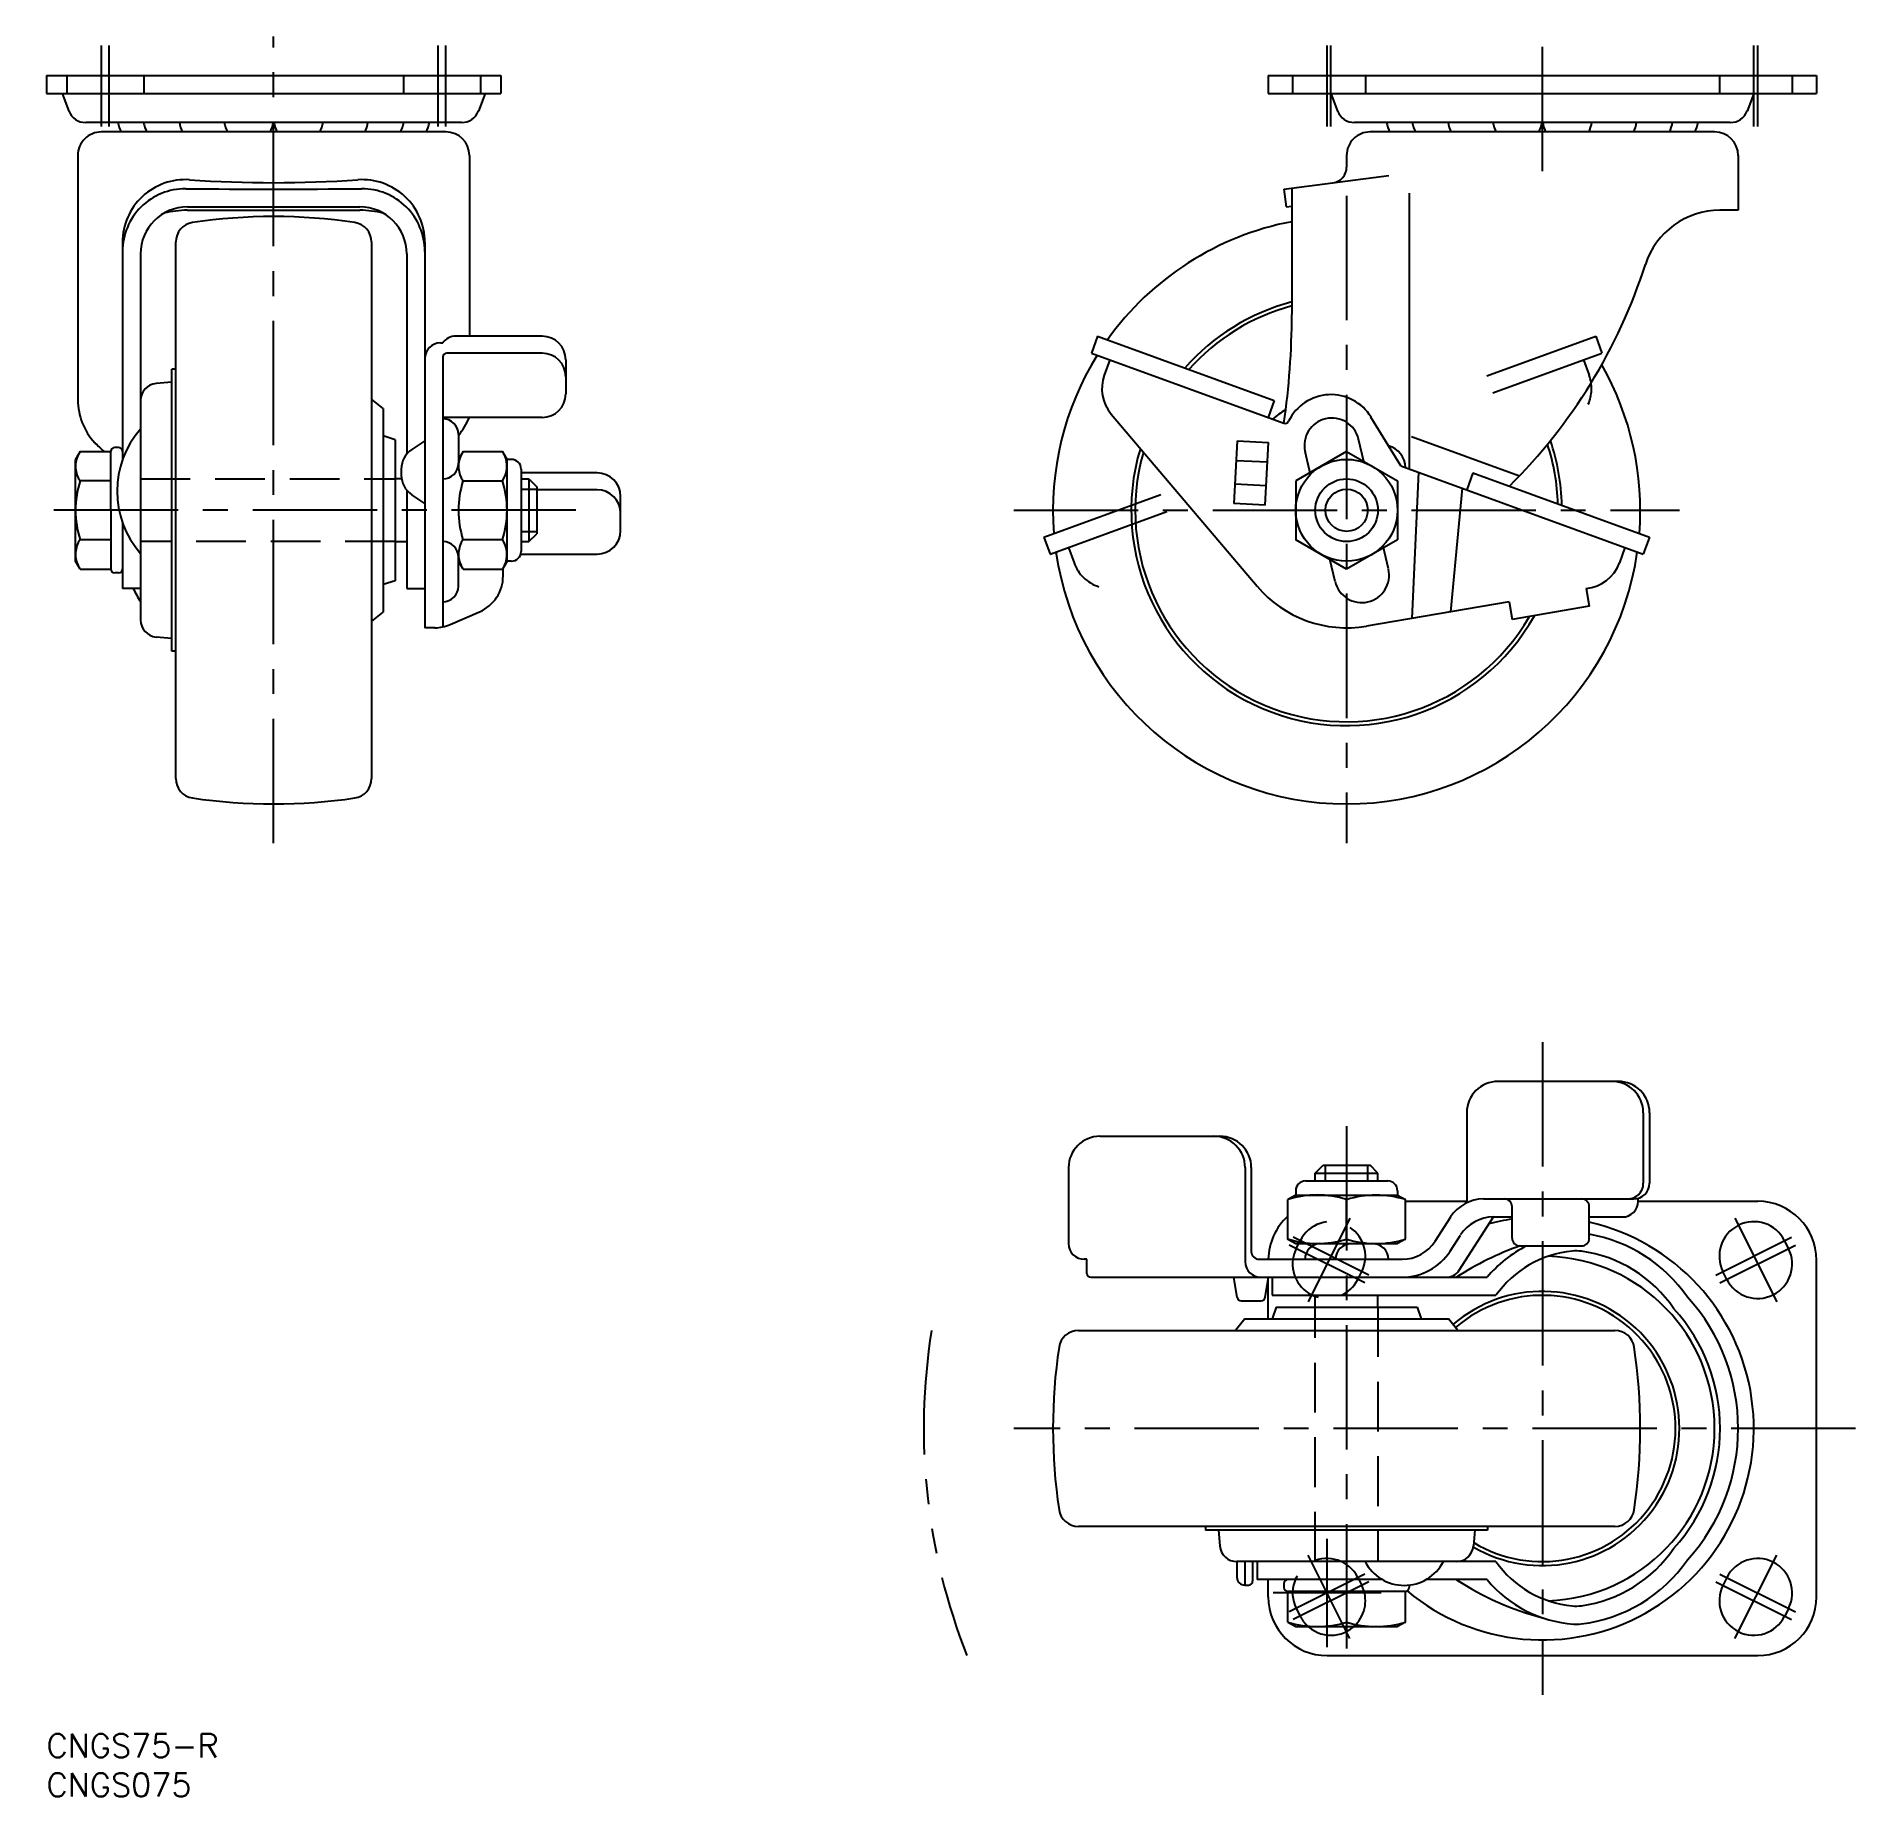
# Model space of a CAD drawing. Extents: x -1 to 231, y -8 to 217.
import ezdxf

# ---------------------------------------------------------------- set-up
doc = ezdxf.new("R2010")
doc.units = 0
doc.header["$LTSCALE"] = 0.5
for name, pattern in [('CENTER', [50.8, 31.75, -6.35, 6.35, -6.35]), ('DASHED', [19.05, 12.7, -6.35]), ('PHANTOM', [63.5, 31.75, -6.35, 6.35, -6.35, 6.35, -6.35])]:
    doc.linetypes.add(name, pattern=pattern)
for name, color, linetype in [('MSM_CENTER', 1, 'CENTER'), ('MSM_CONTINUOUS', 7, 'CONTINUOUS'), ('MSM_DASHED', 4, 'DASHED'), ('MSM_IMAGINARY', 6, 'PHANTOM'), ('MSM_NARROW', 5, 'CONTINUOUS'), ('MSM_PART_NUMBER', 7, 'CONTINUOUS')]:
    doc.layers.add(name, color=color, linetype=linetype)
doc.styles.get("Standard").update_dxf_attribs({"font": 'txt.shx', "height": 3, "bigfont": 'bigfont.shx'})

# ---------------------------------------------------------------- blocks, each defined once
blk = doc.blocks.new('*U10')
at = {"layer": 'MSM_PART_NUMBER'}
blk.add_text('CNGS75-R', height=3, dxfattribs=at).set_placement((0, -3))
blk = doc.blocks.new('*U11')
at = {"layer": 'MSM_PART_NUMBER'}
blk.add_text('CNGS075', height=3, dxfattribs=at).set_placement((0, -8))

msp = doc.modelspace()

# ---------------------------------------------------------------- linework, layer by layer
at = {"layer": 'MSM_CENTER'}
for p, q in [((29, 113.73), (29, 216.73)), ((191.02, 199.53), (191.02, 216.73)), ((7, 205.21), (7, 215.58)), ((8, 205.21), (8, 215.58)), ((50, 205.21), (50, 215.58)), ((51, 205.21), (51, 215.58)), ((163.52, 205.21), (163.52, 215.58)), ((164.02, 205.21), (164.02, 215.58)), ((218.02, 205.21), (218.02, 215.58)), ((218.52, 205.21), (218.52, 215.58)), ((166.02, 196.38), (166.02, 113.73)), ((67.6, 156.23), (-1.3, 156.23)), ((123.52, 156.23), (208.52, 156.23)), ((191.02, 88.3), (191.02, 5)), ((166.02, 77.6), (166.02, 8.7)), ((166.44, 65.83), (161.11, 55.17)), ((215.61, 65.83), (220.94, 55.17)), ((168.85, 58.59), (159.19, 63.41)), ((213.19, 58.59), (222.85, 63.41)), ((168.35, 57.59), (158.69, 62.41)), ((213.69, 57.59), (223.35, 62.41)), ((231.02, 39), (123.52, 39)), ((163.52, 11.1), (163.52, 24.9)), ((166.44, 12.17), (161.11, 22.83)), ((215.61, 12.17), (220.94, 22.83)), ((168.35, 20.41), (158.69, 15.59)), ((168.85, 19.41), (159.19, 14.59)), ((213.19, 19.41), (222.85, 14.59)), ((213.69, 20.41), (223.35, 15.59)), ((170.42, 18), (156.62, 18))]:
    msp.add_line(p, q, dxfattribs=at)
at = {"layer": 'MSM_CONTINUOUS'}
for p, q in [((0, 211.73), (58, 211.73)), ((0, 211.73), (0, 209.43)), ((58, 211.73), (58, 209.43)), ((156.02, 211.73), (226.02, 211.73)), ((156.02, 211.73), (156.02, 209.43)), ((226.02, 211.73), (226.02, 209.43)), ((0, 209.43), (58, 209.43)), ((2, 209.43), (2.85, 207.2)), ((56, 209.43), (55.15, 207.2)), ((156.02, 209.43), (226.02, 209.43)), ((164.02, 209.43), (164.87, 207.2)), ((218.02, 209.43), (217.17, 207.2)), ((53, 205.73), (5, 205.73)), ((51, 204.53), (7, 204.53)), ((215.02, 205.73), (167.02, 205.73)), ((213.02, 204.53), (169.02, 204.53)), ((4, 201.53), (4, 170.32)), ((54, 201.54), (54, 178.44)), ((166.02, 201.54), (166.02, 200.03)), ((216.02, 201.53), (216.02, 194.53)), ((158.02, 197.23), (171.39, 198.98)), ((158.02, 197.23), (158.32, 194.95)), ((159.02, 197.36), (159.02, 181.23)), ((173.99, 196.7), (173.99, 161.52)), ((17.95, 194.53), (40, 194.53)), ((18, 194.95), (40, 194.95)), ((158.32, 194.95), (159.02, 195.04)), ((216.02, 194.53), (213.69, 194.53)), ((9.7, 190.44), (9.7, 162.7)), ((12, 188.95), (12, 142.23)), ((16.5, 121.97), (16.5, 190.48)), ((41.5, 190.48), (41.5, 121.97)), ((46, 188.95), (46, 163.41)), ((48.3, 190.44), (48.3, 141.23)), ((50.3, 177.59), (50.6, 177.59)), ((63.3, 178.44), (52.24, 178.44)), ((134.22, 178.44), (133.44, 176.28)), ((134.22, 178.44), (156.77, 170.23)), ((50.6, 175.78), (50.6, 141.33)), ((63.3, 176.28), (51.1, 176.28)), ((66.3, 175.45), (66.3, 171.08)), ((133.44, 176.28), (157.99, 167.34)), ((135.79, 175.43), (135.07, 173.46)), ((16, 172.6), (14, 172.42)), ((16, 138.23), (16, 174.23)), ((16.5, 174.23), (16, 174.23)), ((43, 169.23), (41.5, 170.43)), ((156.77, 170.23), (155.99, 168.07)), ((43, 169.23), (43, 143.23)), ((63.3, 168.08), (50.6, 168.08)), ((135.95, 168.51), (154.6, 146.52)), ((172.94, 161.9), (169.13, 168.12)), ((44.5, 165.23), (43, 165.73)), ((44.5, 165.23), (44.5, 147.23)), ((48.3, 165.09), (46.64, 163.99)), ((48.3, 165.09), (48.3, 157.1)), ((52.6, 165.96), (52.6, 162.22)), ((52.6, 165.91), (52.6, 165.8)), ((152.05, 165.09), (151.63, 157.1)), ((152.05, 165.09), (156.04, 164.88)), ((168.2, 162.44), (167.54, 165.29)), ((174.31, 165.66), (188.11, 160.64)), ((4.28, 163.74), (3.7, 162.73)), ((3.7, 149.73), (3.7, 162.73)), ((4.28, 163.73), (8.2, 163.73)), ((8.2, 156.23), (8.2, 163.73)), ((9.2, 164.23), (8.7, 164.23)), ((53.18, 163.73), (52.6, 162.73)), ((53.18, 163.73), (52.6, 162.73)), ((53.18, 163.73), (58.22, 163.73)), ((58.8, 162.73), (58.22, 163.73)), ((58.8, 149.73), (58.8, 162.73)), ((59.35, 162.73), (58.8, 162.73)), ((155.62, 156.89), (156.04, 164.88)), ((166.02, 163.73), (159.52, 159.98)), ((161.39, 160.79), (160.72, 163.71)), ((166.02, 163.73), (172.52, 159.98)), ((45.3, 161.49), (45.3, 160.71)), ((60.6, 161.48), (60.6, 150.98)), ((70.3, 161), (60.6, 161)), ((151.92, 162.59), (155.91, 162.39)), ((172.94, 161.9), (203.91, 150.63)), ((175.18, 161.09), (174.36, 142.42)), ((182.15, 161), (181.36, 158.84)), ((182.15, 161), (204.7, 152.79)), ((8.2, 159.98), (4.28, 159.98)), ((45.34, 160.23), (44.5, 160.23)), ((46, 158.78), (46, 146.23)), ((48.3, 157.1), (46.64, 158.21)), ((50.61, 160.23), (50.6, 160.23)), ((53.18, 159.99), (58.22, 159.99)), ((60.6, 160.23), (61.6, 160.23)), ((61.6, 160.23), (62.6, 159.23)), ((61.6, 160.23), (61.6, 152.23)), ((62.6, 159.23), (62.6, 153.23)), ((70.3, 158.84), (62.6, 158.84)), ((73.3, 153.63), (73.3, 158.01)), ((151.76, 159.6), (155.75, 159.39)), ((159.52, 159.98), (159.52, 152.47)), ((172.52, 159.98), (172.52, 152.47)), ((180.78, 159.05), (179.29, 143.27)), ((8.2, 156.23), (8.2, 148.72)), ((155.62, 156.89), (151.63, 157.1)), ((9.7, 154.62), (9.7, 146.23)), ((8.2, 152.47), (4.28, 152.47)), ((44.5, 152.23), (46, 152.23)), ((50.6, 152.23), (50.61, 152.23)), ((53.18, 152.48), (58.23, 152.48)), ((60.6, 152.23), (61.6, 152.23)), ((61.6, 152.23), (62.6, 153.23)), ((166.02, 148.72), (159.52, 152.47)), ((172.52, 152.47), (166.02, 148.72)), ((171.36, 148.73), (170.69, 151.65)), ((201.56, 151.48), (200.85, 149.51)), ((204.7, 152.79), (203.91, 150.63)), ((4.28, 148.72), (3.7, 149.73)), ((4.28, 148.72), (8.2, 148.72)), ((52.6, 146.48), (52.6, 150.24)), ((53.18, 148.72), (52.6, 149.73)), ((52.6, 149.61), (52.6, 149.73)), ((53.18, 148.72), (58.22, 148.72)), ((58.8, 149.73), (58.22, 148.72)), ((58.3, 147.84), (58.3, 148.86)), ((59.35, 149.73), (58.8, 149.73)), ((60.55, 150.63), (70.3, 150.63)), ((164.54, 147.15), (163.88, 150)), ((9.2, 148.23), (8.7, 148.23)), ((44.5, 147.23), (43, 146.73)), ((12, 146.23), (9.7, 146.23)), ((46, 146.23), (48.3, 146.23)), ((186.76, 144.55), (168.57, 141.43)), ((186.76, 144.55), (187.15, 142.28)), ((196.62, 146.25), (197.01, 143.97)), ((41.5, 142.03), (43, 143.23)), ((51.55, 141.64), (55.28, 143.24)), ((197.01, 143.97), (187.15, 142.28)), ((16, 139.85), (14, 140.04)), ((49.57, 141.23), (48.3, 141.23)), ((16.5, 138.23), (16, 138.23)), ((200.7, 83.3), (185.36, 83.3)), ((181.36, 79.3), (181.36, 68)), ((203.91, 79.3), (203.91, 70.3)), ((204.7, 79.3), (204.7, 70.3)), ((134.51, 76.3), (149.85, 76.3)), ((130.51, 72.3), (130.51, 62.6)), ((153.06, 72.3), (153.06, 60.3)), ((153.85, 72.3), (153.85, 61.6)), ((162.02, 71.6), (163.02, 72.6)), ((163.02, 72.6), (169.02, 72.6)), ((170.02, 71.6), (169.02, 72.6)), ((160.77, 70.6), (171.27, 70.6)), ((162.02, 71.6), (170.02, 71.6)), ((162.02, 70.6), (162.02, 71.6)), ((170.02, 70.6), (170.02, 71.6)), ((159.52, 68.8), (158.51, 68.22)), ((158.51, 63.18), (158.51, 68.22)), ((159.52, 69.35), (159.52, 68.8)), ((159.52, 68.8), (172.52, 68.8)), ((166.01, 63.18), (166.01, 68.22)), ((172.52, 69.35), (172.52, 68.8)), ((172.52, 68.8), (173.53, 68.22)), ((173.53, 63.18), (173.53, 68.22)), ((173.53, 68), (181.36, 68)), ((183.51, 68.3), (202.7, 68.3)), ((203.24, 68), (218.52, 68)), ((177.31, 62.9), (179.31, 66)), ((180.4, 59.22), (184.76, 66)), ((184.77, 66), (187.15, 66)), ((187.15, 63.3), (187.15, 67.3)), ((197.01, 63.3), (197.01, 67.3)), ((197.01, 66), (201.24, 66)), ((158.51, 63.18), (159.52, 62.6)), ((158.51, 63.18), (159.52, 62.6)), ((159.58, 61.97), (160.08, 62.97)), ((173.53, 63.18), (172.52, 62.6)), ((179.25, 61.65), (180.56, 63.7)), ((222.46, 61.97), (221.96, 62.97)), ((132.86, 60.6), (132.51, 60.6)), ((132.86, 58.8), (132.86, 60.6)), ((154.85, 60.6), (173.1, 60.6)), ((159.52, 62.6), (172.52, 62.6)), ((162.02, 60.61), (162.02, 60.6)), ((188.15, 62.3), (196.01, 62.3)), ((226.02, 17.5), (226.02, 60.5)), ((133.36, 58.3), (183.96, 58.3)), ((152.06, 55.72), (151.63, 58.3)), ((155.61, 55.72), (156.04, 58.3)), ((156.02, 53), (156.02, 58.3)), ((156.52, 58.3), (156.52, 56)), ((214.58, 58.03), (214.08, 59.03)), ((156.52, 56), (185.09, 56)), ((162.02, 54.5), (162.02, 56)), ((170.02, 54.5), (170.02, 56)), ((152.55, 55.3), (155.12, 55.3)), ((157.02, 54.5), (156.52, 53)), ((157.02, 54.5), (175.02, 54.5)), ((175.02, 54.5), (175.52, 53)), ((131.77, 51.5), (200.28, 51.5)), ((153.02, 53), (151.82, 51.5)), ((153.02, 53), (179.02, 53)), ((180.22, 51.5), (179.02, 53)), ((200.28, 26.5), (131.77, 26.5)), ((148.02, 26.5), (148.02, 26)), ((184.02, 26), (148.02, 26)), ((149.65, 26), (149.83, 24)), ((182.4, 26), (182.21, 24)), ((184.02, 26.5), (184.02, 26)), ((185.09, 22), (152.02, 22)), ((152.02, 22), (152.02, 20)), ((153.02, 22), (153.02, 19)), ((154.02, 22), (154.02, 19.5)), ((154.6, 22), (154.6, 19.7)), ((153.02, 19), (153.52, 19)), ((170.61, 19.7), (154.6, 19.7)), ((156.02, 17.5), (156.02, 19.7)), ((158.02, 19.2), (158.02, 18.7)), ((174.02, 19.01), (174.02, 18.7)), ((183.96, 19.7), (176.15, 19.7)), ((214.58, 19.97), (214.08, 18.97)), ((173.52, 18.2), (158.52, 18.2)), ((158.52, 14.28), (158.52, 18.2)), ((166.02, 18.2), (166.02, 14.28)), ((173.53, 14.28), (173.53, 18.2)), ((158.51, 14.28), (159.52, 13.7)), ((173.53, 14.28), (172.52, 13.7)), ((222.46, 16.03), (221.96, 15.03)), ((159.52, 13.7), (172.52, 13.7)), ((163.52, 10), (218.52, 10))]:
    msp.add_line(p, q, dxfattribs=at)
for radius in [6.5, 4]:
    msp.add_circle((166.02, 156.23), radius, dxfattribs=at)
for centre, radius, start, end in [((5, 208.03), 2.3, 200.985, 270), ((53, 208.03), 2.3, 270, 339.015), ((167.02, 208.03), 2.3, 200.985, 270), ((215.02, 208.03), 2.3, 270, 339.015), ((7, 201.53), 3, 90, 180.183), ((12.25, 206.18), 3.17, 188.168, 211.334), ((15.52, 206.18), 3.17, 188.166, 211.332), ((20.1, 206.18), 3.17, 188.168, 211.334), ((25.83, 206.18), 3.17, 188.166, 211.332), ((25.83, 206.18), 3.17, 328.666, 351.832), ((32.18, 206.18), 3.17, 188.166, 211.332), ((32.18, 206.18), 3.17, 328.668, 351.834), ((37.9, 206.18), 3.17, 328.668, 351.834), ((42.48, 206.18), 3.17, 328.668, 351.834), ((45.75, 206.18), 3.17, 328.668, 351.834), ((51, 201.53), 3, 0, 90), ((169.02, 201.53), 3, 90, 180.183), ((174.27, 206.18), 3.17, 188.168, 211.334), ((177.54, 206.18), 3.17, 188.166, 211.332), ((182.12, 206.18), 3.17, 188.168, 211.334), ((187.85, 206.18), 3.17, 188.166, 211.332), ((187.85, 206.18), 3.17, 328.666, 351.832), ((194.2, 206.18), 3.17, 188.166, 211.332), ((194.2, 206.18), 3.17, 328.668, 351.834), ((199.92, 206.18), 3.17, 328.668, 351.834), ((204.5, 206.18), 3.17, 328.668, 351.834), ((207.77, 206.18), 3.17, 328.668, 351.834), ((213.02, 201.53), 3, 0, 90), ((164.02, 200.03), 2, 277.484, 0), ((17.7, 190.44), 8, 86.0304, 180), ((29, 353.21), 155.16, 266.0273, 273.971), ((40.3, 190.44), 8, 0, 93.9696), ((17.7, 189.27), 8, 89.5376, 180), ((29, 1826.6), 1629.37, 269.6049, 270.3951), ((40.3, 189.27), 8, 0, 90.4624), ((18, 188.95), 6, 90, 180), ((18, 182.65), 11.88, 90, 104.654), ((19, 190.48), 2.5, 98.5196, 180), ((29, 123.73), 70, 81.4804, 98.5196), ((39, 190.48), 2.5, 0, 81.4804), ((40, 188.95), 6, 0, 90), ((40, 182.65), 11.88, 75.3463, 90), ((166.02, 156.23), 37.5, 100.7583, 144.5346), ((213.69, 184.53), 10, 90, 162.159), ((137.54, 209.04), 70, 314.727, 342.159), ((166.02, 156.23), 27.5, 104.7467, 138.6775), ((166.02, 156.23), 27, 105.0261, 138.2627), ((63.35, 181.23), 95.67, 351.652, 0), ((50.3, 175.59), 2, 90, 180), ((52.24, 176.45), 2, 90, 145.077), ((63.3, 175.44), 3, 0, 90), ((51.1, 175.78), 0.5, 90, 180), ((63.3, 173.28), 3, 0, 90), ((166.02, 156.23), 37.5, 148.1509, 184.534), ((166.02, 156.23), 37.5, 355.4647, 29.6901), ((14.2, 170.23), 2.2, 95.2532, 180), ((139.77, 171.75), 5, 160, 220.292), ((12, 170.32), 8, 180.0009, 223.11), ((63.3, 171.08), 3, 270, 0), ((164.02, 164.99), 6, 31.4651, 154.243), ((50.6, 165.91), 2, 0, 90), ((43.08, 173.06), 12, 322.4945, 335.5069), ((166.02, 156.23), 15, 121.233, 129.116), ((158.16, 167.81), 0.5, 250.001, 334.2434), ((164.13, 164.5), 3.5, 13, 193), ((21, 158.66), 12, 138.59, 221.41), ((166.02, 156.23), 27.5, 1.3223, 18.8518), ((7.02, 161.86), 3.32, 154.384, 214.384), ((14.92, 173.06), 12, 223.11, 230.9791), ((8.7, 163.73), 0.5, 90, 180), ((9.2, 163.73), 0.5, 0, 90), ((48.3, 161.49), 3, 123.645, 180), ((55.92, 161.86), 3.32, 154.384, 214.384), ((55.48, 161.86), 3.32, 325.616, 25.616), ((59.35, 161.48), 1.25, 0, 90), ((166.02, 156.23), 27.5, 163.3212, 330.6957), ((166.02, 156.23), 27, 164.0137, 329.8308), ((170.54, 161.58), 3, 1.9654, 73.913), ((166.02, 156.23), 27, 1.7371, 18.1853), ((48.3, 160.71), 3, 180, 236.355), ((50.61, 162.22), 1.99, 270, 0), ((70.3, 158), 3, 0, 90), ((16.16, 156.22), 12.46, 162.462, 197.515), ((65.06, 156.22), 12.46, 162.462, 197.515), ((46.34, 156.22), 12.46, 342.485, 17.538), ((70.3, 155.84), 3, 0, 90), ((70.3, 153.63), 3, 270, 0), ((7.02, 150.6), 3.32, 145.616, 205.616), ((50.61, 150.24), 1.99, 0, 90), ((55.92, 150.6), 3.32, 145.616, 205.616), ((55.48, 150.6), 3.32, 334.384, 34.384), ((8.7, 148.73), 0.5, 180, 270), ((9.2, 148.73), 0.5, 270, 0), ((59.35, 150.98), 1.25, 270, 0), ((166.02, 156.23), 37.5, 188.151, 351.8484), ((167.95, 147.94), 3.5, 193, 12.9996), ((196.15, 151.22), 5, 275.416, 339.9998), ((50.6, 146.53), 2, 270, 0), ((53.3, 147.84), 5, 293.321, 0), ((166.04, 156.22), 15, 220.292, 279.708), ((22, 151.2), 12, 204.494, 213.557), ((14.2, 142.23), 2.2, 180, 264.747), ((49.57, 146.23), 5, 270, 293.321), ((19, 121.97), 2.5, 180, 261.4804), ((39, 121.97), 2.5, 278.52, 0), ((29, 188.73), 70, 261.4804, 278.52), ((185.36, 79.3), 4, 90, 180), ((199.91, 79.3), 4, 0, 90), ((200.7, 79.3), 4, 0, 90), ((134.51, 72.3), 4, 90, 180), ((149.06, 72.3), 4, 0, 90), ((149.85, 72.3), 4, 0, 90), ((160.77, 69.35), 1.25, 90, 180), ((171.27, 69.35), 1.25, 0, 90), ((201.91, 70.3), 2, 270, 0), ((202.7, 70.3), 2, 270, 360), ((162.21, 56.35), 12.46, 72.2168, 107.2698), ((169.78, 56.33), 12.46, 72.485, 107.538), ((183.51, 63.3), 5, 90, 147.2813), ((186.15, 67.3), 1, 0, 90), ((196.01, 67.3), 1, 0, 90), ((201.24, 68), 2, 270, 360), ((201.24, 68), 2, 360, 10.531), ((218.52, 60.5), 7.5, 0, 90), ((163.52, 60.5), 7.5, 131.8718, 179.236), ((191.02, 39), 27, 230.2152, 77.1854), ((184.77, 61), 5, 90, 147.2813), ((191.02, 39), 27, 98.2366, 104.648), ((218.02, 61), 4.4, 26.5651, 206.5651), ((162.29, 75.07), 12.46, 252.2398, 287.2928), ((169.78, 75.06), 12.46, 252.462, 287.515), ((173.1, 65.6), 5, 270, 327.2813), ((188.15, 63.3), 1, 180, 270), ((196.01, 63.3), 1, 270, 0), ((193.69, 44.79), 19.29, 34.7413, 80.1029), ((132.51, 62.6), 2, 180, 270), ((154.85, 61.6), 1, 180, 270), ((163.52, 60), 4.4, 153.4349, 172.1625), ((162.7, 60.61), 1.99, 94.1445, 180.4258), ((166.6, 60.6), 1.99, 90, 180), ((169.37, 60.6), 1.99, 0, 90), ((173.1, 65.6), 7.3, 270, 327.2813), ((200.4, 27.22), 37.15, 109.1976, 123.2049), ((196.14, 48.17), 15.84, 116.893, 140.2544), ((196.14, 48.17), 13.54, 95.5585, 144.6804), ((191.02, 39), 22, 271.9494, 88.0506), ((195.32, 56.67), 5, 82.16, 95.5585), ((193.67, 44.72), 17.07, 34.0769, 82.16), ((218.52, 60), 4.4, 206.5651, 26.5651), ((133.36, 58.8), 0.5, 180, 270), ((155.06, 60.3), 2, 180, 270), ((178.72, 60.3), 2, 270, 327.2813), ((191.02, 39), 17.5, 239.726, 130.7657), ((191.02, 39), 17, 238.9485, 130.7657), ((191.02, 39), 25, 317.825, 42.175), ((152.55, 55.8), 0.5, 189.4623, 270), ((155.12, 55.8), 0.5, 270, 350.5377), ((191.02, 39), 22.7, 317.6824, 42.3176), ((131.77, 49), 2.5, 90, 171.48), ((200.28, 49), 2.5, 8.52, 90), ((198.52, 39), 70, 171.48, 188.52), ((133.52, 39), 70, 351.48, 8.52), ((131.77, 29), 2.5, 188.52, 270), ((200.28, 29), 2.5, 270, 351.48), ((152.02, 24.2), 2.2, 185.2532, 270), ((180.02, 24.2), 2.2, 270, 354.747), ((193.67, 33.28), 17.07, 277.84, 325.9231), ((173.38, 24.61), 5.64, 207.5925, 332.4075), ((196.14, 29.83), 13.54, 215.3222, 264.4415), ((193.69, 33.21), 19.29, 276.7332, 325.2587), ((218.52, 18), 4.4, 333.4349, 153.4349), ((153.02, 20), 1, 180, 270), ((153.52, 19.5), 0.5, 270, 360), ((158.52, 19.2), 0.5, 90, 180), ((158.52, 18.7), 0.5, 180, 270), ((173.52, 18.7), 0.5, 270, 0), ((200.4, 50.78), 37.15, 236.7965, 255.3744), ((196.14, 29.83), 15.84, 219.7479, 265.8999), ((218.02, 17), 4.4, 153.4349, 333.4349), ((163.52, 17.5), 7.5, 180, 270), ((195.32, 21.33), 5, 264.4415, 277.84), ((218.52, 17.5), 7.5, 270, 0), ((162.27, 26.17), 12.46, 252.4719, 287.5249), ((164.02, 17), 4.4, 223.8825, 316.1175), ((169.78, 26.17), 12.46, 252.462, 287.515), ((195.37, 19.01), 5, 265.8999, 276.7332)]:
    msp.add_arc(centre, radius, start, end, dxfattribs=at)
at = {"layer": 'MSM_DASHED'}
for p, q in [((2.6, 211.73), (2.6, 209.43)), ((12.4, 211.73), (12.4, 209.43)), ((45.6, 211.73), (45.6, 209.43)), ((55.4, 211.73), (55.4, 209.43)), ((159.12, 211.73), (159.12, 209.43)), ((168.42, 211.73), (168.42, 209.43)), ((213.62, 211.73), (213.62, 209.43)), ((222.92, 211.73), (222.92, 209.43)), ((12, 160.23), (44.5, 160.23)), ((44.5, 152.23), (12, 152.23)), ((167.46, 58.03), (167.96, 59.03)), ((162.02, 22), (162.02, 54.5)), ((170.02, 54.5), (170.02, 22)), ((167.46, 19.97), (167.96, 18.97)), ((159.58, 16.03), (160.08, 15.03))]:
    msp.add_line(p, q, dxfattribs=at)
for centre, start, end in [((164.02, 61), 333.4349, 153.4349), ((163.52, 60), 172.1625, 333.4349), ((163.52, 18), 26.5651, 206.5651), ((164.02, 17), 316.1175, 26.5651), ((164.02, 17), 206.5651, 223.8825)]:
    msp.add_arc(centre, 4.4, start, end, dxfattribs=at)
at = {"layer": 'MSM_IMAGINARY'}
for p, q in [((183.93, 173.39), (197.84, 178.45)), ((197.84, 178.45), (198.63, 176.29)), ((184.71, 171.22), (198.63, 176.29)), ((196.28, 175.43), (196.99, 173.46)), ((127.36, 152.8), (142.3, 158.24)), ((128.15, 150.64), (143.09, 156.07)), ((127.36, 152.8), (128.15, 150.64)), ((130.5, 151.49), (131.21, 149.52))]:
    msp.add_line(p, q, dxfattribs=at)
for centre, radius, start, end in [((192.3, 171.75), 5, 336.509, 20), ((135.91, 151.23), 5, 200, 252.091), ((191.02, 39), 79, 170.896, 201.5362)]:
    msp.add_arc(centre, radius, start, end, dxfattribs=at)
at = {"layer": 'MSM_NARROW'}
for p, q in [((60.6, 158.93), (62.6, 158.93)), ((60.6, 153.53), (62.6, 153.53)), ((163.32, 70.6), (163.32, 72.6)), ((168.72, 70.6), (168.72, 72.6))]:
    msp.add_line(p, q, dxfattribs=at)
msp.add_circle((166.02, 156.23), 2.7, dxfattribs=at)

# ---------------------------------------------------------------- block references
at = {"layer": 'MSM_CONTINUOUS'}
for name in ['*U10', '*U11']:
    msp.add_blockref(name, (0, 0), dxfattribs=at)

doc.saveas('drawing.dxf')
